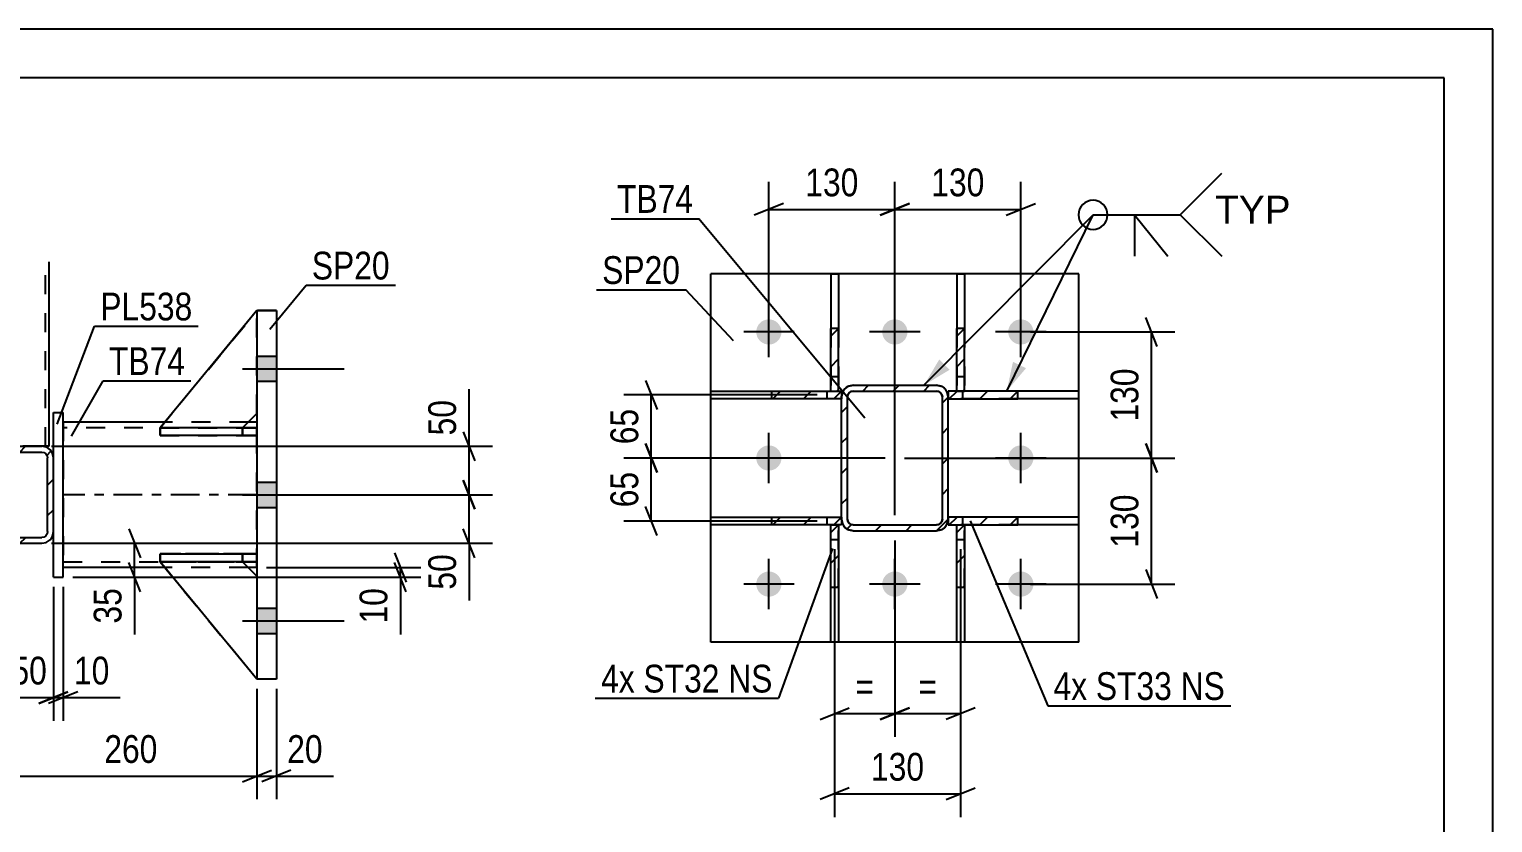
# Model space of a CAD drawing. Header units: millimetres. Extents: x 0 to 594, y 0 to 420.
# Drawn here: x 443 to 594, y 338.2 to 420 of the extents above; entities that cross this region are included whole.
import ezdxf

# ---------------------------------------------------------------- set-up
doc = ezdxf.new("R2010")
doc.units = ezdxf.units.MM
doc.linetypes.add('DXK_LINE_DOT2', pattern=[3.9198, 1.9599, -1.9599])
doc.linetypes.add('DXK_LINE_DOT3', pattern=[5.9187, 2.979, -0.9799, 0.9799, -0.9799])
doc.styles.add('Arial', font='ARIAL.TTF', dxfattribs={"height": 0.2})
doc.styles.add('Arial Narrow', font='ARIALN.TTF', dxfattribs={"height": 0.2})

# ---------------------------------------------------------------- blocks, each defined once
blk = doc.blocks.new('Unknown-570345895-1135 - 11720')
at = {"color": 5, "linetype": 'Continuous'}
for p, q in [((594, 420), (0, 420)), ((594, 0), (594, 420)), ((589, 415), (5, 415)), ((589, 5), (589, 415))]:
    blk.add_line(p, q, dxfattribs=at)
blk = doc.blocks.new('Part-570345895-3433 - 3407')
at = {"color": 2, "linetype": 'Continuous'}
for p, q in [((445.49, 380.5), (445.49, 380.5)), ((445.49, 380.5), (446.49, 380.5)), ((445.49, 375.8), (445.49, 380.5)), ((446.49, 380.5), (446.49, 380.5)), ((446.49, 363.5), (446.49, 380.5)), ((445.49, 363.5), (445.49, 368.2)), ((445.49, 363.5), (445.49, 363.5)), ((445.49, 363.5), (446.49, 363.5)), ((446.49, 363.5), (446.49, 363.5))]:
    blk.add_line(p, q, dxfattribs=at)
at = {"color": 7, "linetype": 'DXK_LINE_DOT2'}
for p, q in [((445.49, 380.5), (446.49, 380.5)), ((445.49, 368.2), (445.49, 375.8)), ((445.49, 363.5), (446.49, 363.5))]:
    blk.add_line(p, q, dxfattribs=at)
blk = doc.blocks.new('Bolt-570345895-3409 - 3407')
at = {"linetype": 'Continuous'}
for points in [[(468.49, 383.7), (468.49, 386.3), (466.49, 386.3), (466.49, 383.7)], [(468.49, 383.7), (468.49, 386.3), (466.49, 386.3), (466.49, 383.7)], [(468.49, 383.7), (468.49, 386.3), (466.49, 386.3), (466.49, 383.7)], [(468.49, 370.7), (468.49, 373.3), (466.49, 373.3), (466.49, 370.7)], [(468.49, 370.7), (468.49, 373.3), (466.49, 373.3), (466.49, 370.7)], [(468.49, 357.7), (468.49, 360.3), (466.49, 360.3), (466.49, 357.7)], [(468.49, 357.7), (468.49, 360.3), (466.49, 360.3), (466.49, 357.7)], [(468.49, 357.7), (468.49, 360.3), (466.49, 360.3), (466.49, 357.7)]]:
    blk.add_hatch(color=1, dxfattribs=at).paths.add_polyline_path(points)
at = {"color": 1, "linetype": 'Continuous'}
for p, q in [((466.49, 386.3), (468.49, 386.3)), ((466.49, 386.3), (468.49, 386.3)), ((466.49, 386.3), (468.49, 386.3)), ((464.99, 385), (475.49, 385)), ((464.99, 385), (475.49, 385)), ((464.99, 385), (475.49, 385)), ((466.49, 383.7), (468.49, 383.7)), ((466.49, 383.7), (468.49, 383.7)), ((466.49, 383.7), (468.49, 383.7)), ((466.49, 373.3), (468.49, 373.3)), ((466.49, 373.3), (468.49, 373.3)), ((464.99, 372), (475.49, 372)), ((464.99, 372), (475.49, 372)), ((466.49, 370.7), (468.49, 370.7)), ((466.49, 370.7), (468.49, 370.7)), ((466.49, 360.3), (468.49, 360.3)), ((466.49, 360.3), (468.49, 360.3)), ((466.49, 360.3), (468.49, 360.3)), ((464.99, 359), (475.49, 359)), ((464.99, 359), (475.49, 359)), ((464.99, 359), (475.49, 359)), ((466.49, 357.7), (468.49, 357.7)), ((466.49, 357.7), (468.49, 357.7)), ((466.49, 357.7), (468.49, 357.7))]:
    blk.add_line(p, q, dxfattribs=at)
blk = doc.blocks.new('Part-570345895-3455 - 3407')
at = {"color": 2, "linetype": 'Continuous'}
for p, q in [((466.49, 391), (468.49, 391)), ((466.49, 391), (466.49, 391)), ((466.49, 391), (466.49, 353)), ((468.49, 391), (468.49, 391)), ((468.49, 391), (468.49, 353)), ((468.49, 353), (466.49, 353))]:
    blk.add_line(p, q, dxfattribs=at)
at = {"color": 7, "linetype": 'DXK_LINE_DOT2'}
for p, q in [((468.49, 391), (466.49, 391)), ((466.49, 391), (466.49, 391)), ((468.49, 391), (468.49, 391)), ((468.49, 353), (466.49, 353))]:
    blk.add_line(p, q, dxfattribs=at)
blk = doc.blocks.new('Part-570345895-3461 - 3407')
at = {"color": 7, "linetype": 'DXK_LINE_DOT2'}
for p, q in [((456.49, 378.1), (456.49, 378.9)), ((456.49, 378.9), (464.99, 378.9)), ((466.49, 378.9), (456.49, 378.9)), ((464.99, 378.1), (456.49, 378.1)), ((456.49, 378.1), (466.49, 378.1)), ((464.99, 378.1), (464.99, 378.9)), ((464.99, 378.9), (466.49, 378.9)), ((466.49, 378.1), (464.99, 378.1)), ((466.49, 378.1), (466.49, 378.9)), ((466.49, 378.1), (466.49, 378.1))]:
    blk.add_line(p, q, dxfattribs=at)
blk = doc.blocks.new('Part-570345895-3462 - 3407')
at = {"color": 7, "linetype": 'DXK_LINE_DOT2'}
for p, q in [((456.49, 365.1), (456.49, 365.9)), ((456.49, 365.9), (464.99, 365.9)), ((466.49, 365.9), (456.49, 365.9)), ((464.99, 365.1), (464.99, 365.9)), ((464.99, 365.9), (466.49, 365.9)), ((466.49, 365.1), (466.49, 365.9)), ((464.99, 365.1), (456.49, 365.1)), ((456.49, 365.1), (466.49, 365.1)), ((466.49, 365.1), (464.99, 365.1)), ((466.49, 365.1), (466.49, 365.1))]:
    blk.add_line(p, q, dxfattribs=at)
blk = doc.blocks.new('Part-570345895-3463 - 3407')
at = {"color": 2, "linetype": 'Continuous'}
for p, q in [((456.49, 378.9), (456.49, 378.9)), ((456.49, 378.9), (456.49, 378.1)), ((466.49, 378.1), (456.49, 378.1)), ((466.49, 378.9), (457.31, 378.9)), ((466.49, 378.9), (466.49, 378.9)), ((466.49, 378.9), (466.49, 378.1)), ((466.49, 378.1), (466.49, 378.1))]:
    blk.add_line(p, q, dxfattribs=at)
at = {"color": 7, "linetype": 'DXK_LINE_DOT2'}
for p, q in [((457.31, 378.9), (456.49, 378.9)), ((464.99, 378.9), (456.49, 378.9)), ((456.49, 378.1), (464.99, 378.1)), ((466.49, 378.9), (464.99, 378.9)), ((464.99, 378.9), (464.99, 378.1)), ((464.99, 378.1), (466.49, 378.1)), ((466.49, 378.9), (466.49, 378.1))]:
    blk.add_line(p, q, dxfattribs=at)
blk = doc.blocks.new('Part-570345895-3464 - 3407')
at = {"color": 2, "linetype": 'Continuous'}
for p, q in [((456.49, 365.9), (466.49, 365.9)), ((456.49, 365.9), (456.49, 365.1)), ((466.49, 365.9), (466.49, 365.9)), ((466.49, 365.9), (466.49, 365.1)), ((466.49, 365.1), (456.49, 365.1)), ((466.49, 365.1), (466.49, 365.1))]:
    blk.add_line(p, q, dxfattribs=at)
at = {"color": 7, "linetype": 'DXK_LINE_DOT2'}
for p, q in [((464.99, 365.9), (456.49, 365.9)), ((466.49, 365.9), (464.99, 365.9)), ((464.99, 365.9), (464.99, 365.1)), ((466.49, 365.9), (466.49, 365.1)), ((456.49, 365.1), (464.99, 365.1)), ((464.99, 365.1), (466.49, 365.1))]:
    blk.add_line(p, q, dxfattribs=at)
blk = doc.blocks.new('Part-570345895-3465 - 3407')
at = {"color": 7, "linetype": 'DXK_LINE_DOT2'}
for p, q in [((466.49, 391), (456.49, 378.89)), ((466.49, 391), (456.49, 378.89)), ((466.49, 380.39), (466.49, 391)), ((464.99, 378.89), (466.49, 380.39)), ((464.99, 378.89), (466.49, 380.39)), ((456.49, 378.89), (464.99, 378.89)), ((456.49, 378.89), (456.49, 378.89)), ((464.99, 378.89), (456.49, 378.89)), ((464.99, 378.89), (464.99, 378.89))]:
    blk.add_line(p, q, dxfattribs=at)
blk = doc.blocks.new('Part-570345895-3466 - 3407')
at = {"color": 2, "linetype": 'Continuous'}
for p, q in [((466.49, 391), (456.49, 378.89)), ((465, 378.9), (466.49, 380.39)), ((457.31, 378.89), (456.49, 378.89)), ((456.49, 378.89), (456.49, 378.89))]:
    blk.add_line(p, q, dxfattribs=at)
at = {"color": 7, "linetype": 'DXK_LINE_DOT2'}
for p, q in [((456.49, 378.89), (466.49, 391)), ((466.49, 380.39), (466.49, 391)), ((464.99, 378.89), (466.49, 380.39)), ((464.99, 378.89), (456.49, 378.89)), ((464.99, 378.89), (457.31, 378.89)), ((464.99, 378.89), (465, 378.9)), ((464.99, 378.89), (464.99, 378.89))]:
    blk.add_line(p, q, dxfattribs=at)
blk = doc.blocks.new('Part-570345895-3467 - 3407')
at = {"color": 7, "linetype": 'DXK_LINE_DOT2'}
for p, q in [((456.49, 365.09), (464.99, 365.09)), ((466.49, 353), (456.49, 365.09)), ((456.49, 365.09), (456.49, 365.09)), ((464.99, 365.09), (456.49, 365.09)), ((456.49, 365.09), (466.49, 353)), ((464.99, 365.09), (466.49, 363.59)), ((464.99, 365.09), (464.99, 365.09)), ((466.49, 363.59), (464.99, 365.09)), ((466.49, 363.59), (466.49, 353))]:
    blk.add_line(p, q, dxfattribs=at)
blk = doc.blocks.new('Part-570345895-3468 - 3407')
at = {"color": 2, "linetype": 'Continuous'}
for p, q in [((456.49, 365.09), (456.49, 365.09)), ((464.99, 365.09), (456.49, 365.09)), ((466.49, 353), (456.49, 365.09)), ((464.99, 365.09), (464.99, 365.09)), ((466.49, 363.59), (464.99, 365.09))]:
    blk.add_line(p, q, dxfattribs=at)
at = {"color": 7, "linetype": 'DXK_LINE_DOT2'}
for p, q in [((456.49, 365.09), (464.99, 365.09)), ((466.49, 353), (456.49, 365.09)), ((464.99, 365.09), (466.49, 363.59)), ((466.49, 363.59), (466.49, 353))]:
    blk.add_line(p, q, dxfattribs=at)
blk = doc.blocks.new('Part-570345895-3481 - 3407')
at = {"color": 2, "linetype": 'Continuous'}
for p, q in [((456.99, 379.5), (446.49, 379.5)), ((466.49, 379.5), (465.6, 379.5)), ((456.97, 364.5), (446.49, 364.5)), ((466.49, 364.5), (465.58, 364.5))]:
    blk.add_line(p, q, dxfattribs=at)
at = {"color": 7, "linetype": 'DXK_LINE_DOT2'}
for p, q in [((446.49, 379.5), (446.49, 364.5)), ((465.6, 379.5), (456.99, 379.5)), ((466.49, 364.5), (466.49, 379.5)), ((466.49, 378.9), (446.49, 378.9)), ((446.49, 365.1), (466.49, 365.1)), ((465.58, 364.5), (456.97, 364.5))]:
    blk.add_line(p, q, dxfattribs=at)
at = {"color": 7, "linetype": 'DXK_LINE_DOT3'}
blk.add_line((466.49, 372), (446.49, 372), dxfattribs=at)
blk = doc.blocks.new('Part-570345895-3499 - 3407')
at = {"linetype": 'Continuous'}
h = blk.add_hatch(dxfattribs=at)
h.set_pattern_fill('', scale=0.7, style=0, pattern_type=0)
h.set_pattern_definition([(45, (436.227, 376.9065), (-1.57154, 1.57154), [])])
h.paths.add_polyline_path([(436.69, 377), (436.23, 376.91), (435.84, 376.65), (435.58, 376.26), (435.49, 375.8), (435.49, 368.2), (435.58, 367.74), (435.84, 367.35), (436.23, 367.09), (436.69, 367), (444.29, 367), (444.75, 367.09), (445.13, 367.35), (445.39, 367.74), (445.49, 368.2), (445.49, 375.8), (445.39, 376.26), (445.13, 376.65), (444.75, 376.91), (444.29, 377)])
h.paths.add_polyline_path([(444.29, 376.4), (444.52, 376.35), (444.71, 376.22), (444.84, 376.03), (444.89, 375.8), (444.89, 368.2), (444.84, 367.97), (444.71, 367.77), (444.52, 367.64), (444.29, 367.6), (436.69, 367.6), (436.46, 367.64), (436.26, 367.77), (436.13, 367.97), (436.09, 368.2), (436.09, 375.8), (436.13, 376.03), (436.26, 376.22), (436.46, 376.35), (436.69, 376.4)])
blk.add_hatch(color=246, dxfattribs=at).paths.add_polyline_path([(440.49, 371.9, -1), (440.49, 372.1, -1)])
at = {"color": 2, "linetype": 'Continuous'}
for p, q in [((435.58, 376.26), (435.49, 375.8)), ((436.09, 375.8), (436.13, 376.03)), ((436.13, 376.03), (436.26, 376.22)), ((436.69, 377), (436.23, 376.91)), ((436.26, 376.22), (436.46, 376.35)), ((436.46, 376.35), (436.69, 376.4)), ((436.69, 377), (436.69, 377)), ((436.69, 377), (444.29, 377)), ((436.69, 376.4), (436.69, 376.4)), ((436.69, 376.4), (444.29, 376.4)), ((444.29, 377), (444.29, 377)), ((444.75, 376.91), (444.29, 377)), ((444.29, 376.4), (444.29, 376.4)), ((444.29, 376.4), (444.52, 376.35)), ((444.52, 376.35), (444.71, 376.22)), ((444.71, 376.22), (444.84, 376.03)), ((444.84, 376.03), (444.89, 375.8)), ((445.49, 375.8), (445.39, 376.26)), ((435.49, 375.8), (435.49, 375.8)), ((435.49, 368.2), (435.49, 375.8)), ((436.09, 375.8), (436.09, 375.8)), ((436.09, 368.2), (436.09, 375.8)), ((444.89, 375.8), (444.89, 375.8)), ((444.89, 368.2), (444.89, 375.8)), ((445.49, 375.8), (445.49, 375.8)), ((445.49, 368.2), (445.49, 375.8)), ((435.49, 368.2), (435.49, 368.2)), ((435.49, 368.2), (435.58, 367.74)), ((436.09, 368.2), (436.09, 368.2)), ((436.13, 367.97), (436.09, 368.2)), ((436.26, 367.77), (436.13, 367.97)), ((436.23, 367.09), (436.69, 367)), ((436.46, 367.64), (436.26, 367.77)), ((436.69, 367.6), (436.46, 367.64)), ((436.69, 367.6), (436.69, 367.6)), ((436.69, 367.6), (444.29, 367.6)), ((436.69, 367), (436.69, 367)), ((436.69, 367), (444.29, 367)), ((444.52, 367.64), (444.29, 367.6)), ((444.29, 367.6), (444.29, 367.6)), ((444.29, 367), (444.75, 367.09)), ((444.29, 367), (444.29, 367)), ((444.71, 367.77), (444.52, 367.64)), ((444.84, 367.97), (444.71, 367.77)), ((444.89, 368.2), (444.84, 367.97)), ((444.89, 368.2), (444.89, 368.2)), ((445.39, 367.74), (445.49, 368.2)), ((445.49, 368.2), (445.49, 368.2))]:
    blk.add_line(p, q, dxfattribs=at)
at = {"color": 7, "linetype": 'DXK_LINE_DOT3'}
blk.add_line((440.49, 372), (440.49, 372), dxfattribs=at)
at = {"color": 246, "linetype": 'DXK_LINE_DOT2'}
blk.add_line((440.49, 372), (440.49, 372), dxfattribs=at)
at = {"color": 246, "linetype": 'Continuous'}
blk.add_circle((440.49, 372), 0.1, dxfattribs=at)
at = {"color": 2, "linetype": 'Continuous'}
for centre, start, end in [((436.69, 375.8), 112.5, 157.5), ((444.29, 375.8), 22.5, 67.5), ((436.69, 368.2), 202.5, 247.5), ((444.29, 368.2), 292.5, 337.5)]:
    blk.add_arc(centre, 1.2, start, end, dxfattribs=at)
blk = doc.blocks.new('Part-570345895-3500 - 3407')
at = {"color": 2, "linetype": 'Continuous'}
for p, q in [((435.91, 377), (435.91, 396.01)), ((445.06, 377), (445.06, 396.01)), ((435.91, 377), (436.69, 377)), ((445.06, 377), (444.29, 377))]:
    blk.add_line(p, q, dxfattribs=at)
at = {"color": 7, "linetype": 'DXK_LINE_DOT2'}
for p, q in [((436.31, 377), (436.31, 396.01)), ((444.66, 377), (444.66, 396.01)), ((436.31, 377), (436.34, 377)), ((436.34, 377), (436.43, 377)), ((436.43, 377), (436.56, 377)), ((444.29, 377), (436.69, 377))]:
    blk.add_line(p, q, dxfattribs=at)
blk = doc.blocks.new('Part-570345895-3160 - 3104')
at = {"linetype": 'Continuous'}
h = blk.add_hatch(dxfattribs=at)
h.set_pattern_fill('', scale=0.7, style=0, pattern_type=0)
h.set_pattern_definition([(45, (545.0138, 382.69), (-1.57154, 1.57154), [])])
h.paths.add_polyline_path([(545.01, 381.89), (545.01, 382.69), (537.81, 382.69), (537.81, 381.89)])
at = {"color": 7, "linetype": 'DXK_LINE_DOT2'}
for p, q in [((545.01, 382.69), (537.81, 382.69)), ((537.81, 382.69), (537.81, 381.89)), ((539.31, 381.89), (539.31, 382.69)), ((545.01, 381.89), (537.81, 381.89))]:
    blk.add_line(p, q, dxfattribs=at)
at = {"color": 2, "linetype": 'Continuous'}
for p, q in [((545.01, 382.69), (537.81, 382.69)), ((537.81, 382.69), (537.81, 381.89)), ((551.31, 382.69), (545.01, 382.69)), ((545.01, 381.89), (545.01, 382.69)), ((551.31, 381.89), (551.31, 382.69)), ((537.81, 381.89), (545.01, 381.89)), ((551.31, 381.89), (545.01, 381.89))]:
    blk.add_line(p, q, dxfattribs=at)
blk = doc.blocks.new('Part-570345895-3165 - 3104')
at = {"linetype": 'Continuous'}
h = blk.add_hatch(dxfattribs=at)
h.set_pattern_fill('', scale=0.7, style=0, pattern_type=0)
h.set_pattern_definition([(45, (526.809, 369.6898), (-1.57154, 1.57154), [])])
h.paths.add_polyline_path([(526.81, 368.89), (526.81, 369.69), (519.6, 369.69), (519.6, 368.89)])
at = {"color": 2, "linetype": 'Continuous'}
for p, q in [((513.31, 368.89), (513.31, 369.69)), ((513.31, 369.69), (519.6, 369.69)), ((519.6, 368.89), (513.31, 368.89)), ((519.6, 369.69), (526.81, 369.69)), ((519.6, 368.89), (519.6, 369.69)), ((526.81, 368.89), (519.6, 368.89)), ((526.81, 369.69), (526.81, 368.89))]:
    blk.add_line(p, q, dxfattribs=at)
at = {"color": 7, "linetype": 'DXK_LINE_DOT2'}
for p, q in [((519.6, 369.69), (526.81, 369.69)), ((526.81, 368.89), (519.6, 368.89)), ((525.31, 368.89), (525.31, 369.69)), ((526.81, 369.69), (526.81, 368.89))]:
    blk.add_line(p, q, dxfattribs=at)
blk = doc.blocks.new('Part-570345895-3149 - 3104')
at = {"color": 2, "linetype": 'Continuous'}
for p, q in [((513.31, 356.79), (513.31, 394.79)), ((551.31, 394.79), (513.31, 394.79)), ((551.31, 356.79), (551.31, 394.79)), ((551.31, 356.79), (513.31, 356.79))]:
    blk.add_line(p, q, dxfattribs=at)
blk = doc.blocks.new('Bolt-570345895-3125 - 3104')
at = {"linetype": 'Continuous'}
for points in [[(518.01, 388.79, -1), (520.61, 388.79, -1)], [(531.01, 388.79, -1), (533.61, 388.79, -1)], [(544.01, 388.79, -1), (546.61, 388.79, -1)], [(518.01, 375.79, -1), (520.61, 375.79, -1)], [(544.01, 375.79, -1), (546.61, 375.79, -1)], [(518.01, 362.79, -1), (520.61, 362.79, -1)], [(531.01, 362.79, -1), (533.61, 362.79, -1)], [(544.01, 362.79, -1), (546.61, 362.79, -1)]]:
    blk.add_hatch(color=1, dxfattribs=at).paths.add_polyline_path(points)
at = {"color": 1, "linetype": 'Continuous'}
for p, q in [((519.31, 386.19), (519.31, 391.39)), ((532.31, 386.19), (532.31, 391.39)), ((545.31, 386.19), (545.31, 391.39)), ((521.91, 388.79), (516.71, 388.79)), ((534.91, 388.79), (529.71, 388.79)), ((547.91, 388.79), (542.71, 388.79)), ((519.31, 373.19), (519.31, 378.39)), ((545.31, 373.19), (545.31, 378.39)), ((521.91, 375.79), (516.71, 375.79)), ((547.91, 375.79), (542.71, 375.79)), ((519.31, 360.19), (519.31, 365.39)), ((532.31, 360.19), (532.31, 365.39)), ((545.31, 360.19), (545.31, 365.39)), ((521.91, 362.79), (516.71, 362.79)), ((534.91, 362.79), (529.71, 362.79)), ((547.91, 362.79), (542.71, 362.79))]:
    blk.add_line(p, q, dxfattribs=at)
blk = doc.blocks.new('Part-570345895-3155 - 3104')
at = {"linetype": 'Continuous'}
h = blk.add_hatch(dxfattribs=at)
h.set_pattern_fill('', scale=0.7, style=0, pattern_type=0)
h.set_pattern_definition([(45, (545.0138, 369.69), (-1.57154, 1.57154), [])])
h.paths.add_polyline_path([(545.01, 368.89), (545.01, 369.69), (537.81, 369.69), (537.81, 368.89)])
at = {"color": 7, "linetype": 'DXK_LINE_DOT2'}
for p, q in [((545.01, 369.69), (537.81, 369.69)), ((537.81, 369.69), (537.81, 368.89)), ((545.01, 368.89), (537.81, 368.89)), ((539.31, 368.89), (539.31, 369.69))]:
    blk.add_line(p, q, dxfattribs=at)
at = {"color": 2, "linetype": 'Continuous'}
for p, q in [((545.01, 369.69), (537.81, 369.69)), ((537.81, 369.69), (537.81, 368.89)), ((537.81, 368.89), (545.01, 368.89)), ((551.31, 369.69), (545.01, 369.69)), ((545.01, 368.89), (545.01, 369.69)), ((551.31, 368.89), (545.01, 368.89)), ((551.31, 368.89), (551.31, 369.69))]:
    blk.add_line(p, q, dxfattribs=at)
blk = doc.blocks.new('Part-570345895-3170 - 3104')
at = {"linetype": 'Continuous'}
h = blk.add_hatch(dxfattribs=at)
h.set_pattern_fill('', scale=0.7, style=0, pattern_type=0)
h.set_pattern_definition([(45, (526.809, 382.6898), (-1.57154, 1.57154), [])])
h.paths.add_polyline_path([(526.81, 381.89), (526.81, 382.69), (519.6, 382.69), (519.6, 381.89)])
at = {"color": 2, "linetype": 'Continuous'}
for p, q in [((513.31, 381.89), (513.31, 382.69)), ((513.31, 382.69), (519.6, 382.69)), ((519.6, 382.69), (526.81, 382.69)), ((519.6, 381.89), (519.6, 382.69)), ((526.81, 382.69), (526.81, 381.89)), ((519.6, 381.89), (513.31, 381.89)), ((526.81, 381.89), (519.6, 381.89))]:
    blk.add_line(p, q, dxfattribs=at)
at = {"color": 7, "linetype": 'DXK_LINE_DOT2'}
for p, q in [((519.6, 382.69), (526.81, 382.69)), ((525.31, 381.89), (525.31, 382.69)), ((526.81, 382.69), (526.81, 381.89)), ((526.81, 381.89), (519.6, 381.89))]:
    blk.add_line(p, q, dxfattribs=at)
blk = doc.blocks.new('Part-570345895-3175 - 3104')
at = {"linetype": 'Continuous'}
h = blk.add_hatch(dxfattribs=at)
h.set_pattern_fill('', scale=0.7, style=0, pattern_type=0)
h.set_pattern_definition([(45, (539.4935, 368.9), (-1.57154, 1.57154), [])])
h.paths.add_polyline_path([(539.49, 362.44), (539.49, 368.9), (538.69, 368.9), (538.69, 362.44)])
at = {"color": 7, "linetype": 'DXK_LINE_DOT2'}
for p, q in [((538.69, 362.44), (538.69, 368.9)), ((538.69, 368.9), (539.49, 368.9)), ((539.49, 362.44), (539.49, 368.9)), ((538.69, 367.4), (539.49, 367.4))]:
    blk.add_line(p, q, dxfattribs=at)
at = {"color": 2, "linetype": 'Continuous'}
for p, q in [((538.69, 362.44), (538.69, 368.9)), ((538.69, 368.9), (539.49, 368.9)), ((539.49, 368.9), (539.49, 362.44)), ((538.69, 356.79), (538.69, 362.44)), ((539.49, 362.44), (538.69, 362.44)), ((539.49, 362.44), (539.49, 356.79)), ((539.49, 356.79), (538.69, 356.79))]:
    blk.add_line(p, q, dxfattribs=at)
blk = doc.blocks.new('Part-570345895-3180 - 3104')
at = {"linetype": 'Continuous'}
h = blk.add_hatch(dxfattribs=at)
h.set_pattern_fill('', scale=0.7, style=0, pattern_type=0)
h.set_pattern_definition([(45, (526.494, 368.9), (-1.57154, 1.57154), [])])
h.paths.add_polyline_path([(526.49, 362.44), (526.49, 368.9), (525.69, 368.9), (525.69, 362.44)])
at = {"color": 7, "linetype": 'DXK_LINE_DOT2'}
for p, q in [((525.69, 362.44), (525.69, 368.9)), ((525.69, 368.9), (526.49, 368.9)), ((526.49, 362.44), (526.49, 368.9)), ((525.69, 367.4), (526.49, 367.4))]:
    blk.add_line(p, q, dxfattribs=at)
at = {"color": 2, "linetype": 'Continuous'}
for p, q in [((525.69, 362.44), (525.69, 368.9)), ((525.69, 368.9), (526.49, 368.9)), ((526.49, 368.9), (526.49, 362.44)), ((525.69, 356.79), (525.69, 362.44)), ((526.49, 362.44), (525.69, 362.44)), ((526.49, 362.44), (526.49, 356.79)), ((526.49, 356.79), (525.69, 356.79))]:
    blk.add_line(p, q, dxfattribs=at)
blk = doc.blocks.new('Part-570345895-3185 - 3104')
at = {"linetype": 'Continuous'}
h = blk.add_hatch(dxfattribs=at)
h.set_pattern_fill('', scale=0.7, style=0, pattern_type=0)
h.set_pattern_definition([(45, (539.493, 389.1526), (-1.57154, 1.57154), [])])
h.paths.add_polyline_path([(539.49, 382.7), (539.49, 389.15), (538.69, 389.15), (538.69, 382.7)])
at = {"color": 2, "linetype": 'Continuous'}
for p, q in [((538.69, 394.79), (538.69, 389.15)), ((538.69, 394.79), (539.49, 394.79)), ((539.49, 394.79), (539.49, 389.15)), ((538.69, 382.7), (538.69, 389.15)), ((539.49, 389.15), (538.69, 389.15)), ((539.49, 382.7), (539.49, 389.15)), ((538.69, 382.7), (539.49, 382.7))]:
    blk.add_line(p, q, dxfattribs=at)
at = {"color": 7, "linetype": 'DXK_LINE_DOT2'}
for p, q in [((538.69, 389.15), (538.69, 382.7)), ((539.49, 389.15), (539.49, 382.7)), ((538.69, 384.2), (539.49, 384.2)), ((538.69, 382.7), (539.49, 382.7))]:
    blk.add_line(p, q, dxfattribs=at)
blk = doc.blocks.new('Part-570345895-3190 - 3104')
at = {"linetype": 'Continuous'}
h = blk.add_hatch(dxfattribs=at)
h.set_pattern_fill('', scale=0.7, style=0, pattern_type=0)
h.set_pattern_definition([(45, (526.4935, 389.1526), (-1.57154, 1.57154), [])])
h.paths.add_polyline_path([(526.49, 382.7), (526.49, 389.15), (525.69, 389.15), (525.69, 382.7)])
at = {"color": 2, "linetype": 'Continuous'}
for p, q in [((525.69, 394.79), (525.69, 389.15)), ((525.69, 394.79), (526.49, 394.79)), ((526.49, 394.79), (526.49, 389.15)), ((525.69, 382.7), (525.69, 389.15)), ((526.49, 389.15), (525.69, 389.15)), ((526.49, 382.7), (526.49, 389.15)), ((525.69, 382.7), (526.49, 382.7))]:
    blk.add_line(p, q, dxfattribs=at)
at = {"color": 7, "linetype": 'DXK_LINE_DOT2'}
for p, q in [((525.69, 389.15), (525.69, 382.7)), ((526.49, 389.15), (526.49, 382.7)), ((525.69, 384.2), (526.49, 384.2)), ((525.69, 382.7), (526.49, 382.7))]:
    blk.add_line(p, q, dxfattribs=at)
blk = doc.blocks.new('Part-570345895-3203 - 3104')
at = {"linetype": 'Continuous'}
h = blk.add_hatch(dxfattribs=at)
h.set_pattern_fill('', scale=0.7, style=0, pattern_type=0)
h.set_pattern_definition([(45, (537.809, 369.491), (-1.57154, 1.57154), [])])
h.paths.add_polyline_path([(537.72, 369.03), (537.81, 369.49), (537.81, 382.09), (537.72, 382.55), (537.46, 382.94), (537.07, 383.2), (536.61, 383.29), (528.01, 383.29), (527.55, 383.2), (527.16, 382.94), (526.9, 382.55), (526.81, 382.09), (526.81, 369.49), (526.9, 369.03), (527.16, 368.64), (527.55, 368.38), (528.01, 368.29), (536.61, 368.29), (537.07, 368.38), (537.46, 368.64)])
h.paths.add_polyline_path([(536.84, 368.94), (536.61, 368.89), (528.01, 368.89), (527.78, 368.94), (527.58, 369.07), (527.45, 369.26), (527.41, 369.49), (527.41, 382.09), (527.45, 382.32), (527.58, 382.52), (527.78, 382.65), (528.01, 382.69), (536.61, 382.69), (536.84, 382.65), (537.03, 382.52), (537.16, 382.32), (537.21, 382.09), (537.21, 369.49), (537.16, 369.26), (537.03, 369.07)])
at = {"color": 7, "linetype": 'DXK_LINE_DOT2'}
for p, q in [((526.81, 382.09), (526.9, 382.55)), ((526.81, 369.49), (526.81, 382.09)), ((527.45, 382.32), (527.41, 382.09)), ((527.41, 369.49), (527.41, 382.09)), ((527.58, 382.52), (527.45, 382.32)), ((527.55, 383.2), (528.01, 383.29)), ((527.78, 382.65), (527.58, 382.52)), ((528.01, 382.69), (527.78, 382.65)), ((528.01, 383.29), (536.61, 383.29)), ((528.01, 382.69), (536.61, 382.69)), ((536.61, 383.29), (537.07, 383.2)), ((536.84, 382.65), (536.61, 382.69)), ((537.03, 382.52), (536.84, 382.65)), ((537.16, 382.32), (537.03, 382.52)), ((537.21, 382.09), (537.16, 382.32)), ((537.21, 369.49), (537.21, 382.09)), ((537.72, 382.55), (537.81, 382.09)), ((537.81, 369.49), (537.81, 382.09)), ((526.9, 369.03), (526.81, 369.49)), ((527.41, 369.49), (527.45, 369.26)), ((527.45, 369.26), (527.58, 369.07)), ((527.58, 369.07), (527.78, 368.94)), ((527.78, 368.94), (528.01, 368.89)), ((528.01, 368.89), (536.61, 368.89)), ((536.61, 368.89), (536.84, 368.94)), ((536.84, 368.94), (537.03, 369.07)), ((537.03, 369.07), (537.16, 369.26)), ((537.16, 369.26), (537.21, 369.49)), ((537.81, 369.49), (537.72, 369.03)), ((528.01, 368.29), (527.55, 368.38)), ((528.01, 368.29), (536.61, 368.29)), ((537.07, 368.38), (536.61, 368.29))]:
    blk.add_line(p, q, dxfattribs=at)
at = {"color": 2, "linetype": 'Continuous'}
for p, q in [((526.9, 382.55), (526.81, 382.09)), ((526.81, 369.49), (526.81, 382.09)), ((527.41, 382.09), (527.45, 382.32)), ((527.41, 369.49), (527.41, 382.09)), ((527.45, 382.32), (527.58, 382.52)), ((528.01, 383.29), (527.55, 383.2)), ((527.58, 382.52), (527.78, 382.65)), ((527.78, 382.65), (528.01, 382.69)), ((528.01, 383.29), (536.61, 383.29)), ((528.01, 382.69), (536.61, 382.69)), ((537.07, 383.2), (536.61, 383.29)), ((536.61, 382.69), (536.84, 382.65)), ((536.84, 382.65), (537.03, 382.52)), ((537.03, 382.52), (537.16, 382.32)), ((537.16, 382.32), (537.21, 382.09)), ((537.21, 369.49), (537.21, 382.09)), ((537.81, 382.09), (537.72, 382.55)), ((537.81, 369.49), (537.81, 382.09)), ((526.81, 369.49), (526.9, 369.03)), ((527.45, 369.26), (527.41, 369.49)), ((527.58, 369.07), (527.45, 369.26)), ((527.78, 368.94), (527.58, 369.07)), ((528.01, 368.89), (527.78, 368.94)), ((528.01, 368.89), (536.61, 368.89)), ((536.84, 368.94), (536.61, 368.89)), ((537.03, 369.07), (536.84, 368.94)), ((537.16, 369.26), (537.03, 369.07)), ((537.21, 369.49), (537.16, 369.26)), ((537.72, 369.03), (537.81, 369.49)), ((527.55, 368.38), (528.01, 368.29)), ((528.01, 368.29), (536.61, 368.29)), ((536.61, 368.29), (537.07, 368.38))]:
    blk.add_line(p, q, dxfattribs=at)
at = {"color": 7, "linetype": 'DXK_LINE_DOT3'}
blk.add_line((532.31, 375.79), (532.31, 375.79), dxfattribs=at)
at = {"color": 7, "linetype": 'DXK_LINE_DOT2'}
for centre, start, end in [((528.01, 382.09), 112.5, 157.5), ((536.61, 382.09), 22.5, 67.5), ((528.01, 369.49), 202.5, 247.5), ((536.61, 369.49), 292.5, 337.5)]:
    blk.add_arc(centre, 1.2, start, end, dxfattribs=at)
at = {"color": 2, "linetype": 'Continuous'}
for centre, start, end in [((528.01, 382.09), 112.5, 157.5), ((536.61, 382.09), 22.5, 67.5), ((528.01, 369.49), 202.5, 247.5), ((536.61, 369.49), 292.5, 337.5)]:
    blk.add_arc(centre, 1.2, start, end, dxfattribs=at)
blk = doc.blocks.new('StraightDimension-570345895-3605 - 3407')
at = {"color": 7, "linetype": 'Continuous'}
for p, q in [((480.69, 366), (481.89, 363)), ((467.49, 364.5), (483.69, 364.5)), ((481.89, 362), (480.69, 365)), ((481.29, 363.5), (481.29, 364.5)), ((447.49, 363.5), (483.69, 363.5))]:
    blk.add_line(p, q, dxfattribs=at)
at = {"color": 0}
blk.add_wipeout([(480.54, 362.97), (476.34, 362.97), (476.34, 358.12), (480.54, 358.12)], dxfattribs=at)
at = {"color": 7, "linetype": 'Continuous'}
blk.add_line((481.29, 363.5), (481.29, 357.59), dxfattribs=at)
blk.add_line((481.29, 363.5), (481.29, 357.59), dxfattribs=at)
at = {"color": 3, "style": 'Arial Narrow'}
blk.add_text('10', height=2.863, rotation=90.0002, dxfattribs=at).set_placement((479.94, 358.72))
blk = doc.blocks.new('StraightDimension-570345895-3587 - 3407')
at = {"color": 7, "linetype": 'Continuous'}
for p, q in [((453.26, 368.5), (454.46, 365.5)), ((445.29, 367), (456.26, 367)), ((453.86, 363.5), (453.86, 367)), ((454.46, 362), (453.26, 365)), ((447.49, 363.5), (456.26, 363.5))]:
    blk.add_line(p, q, dxfattribs=at)
at = {"color": 0}
blk.add_wipeout([(453.11, 362.97), (448.91, 362.97), (448.91, 358.12), (453.11, 358.12)], dxfattribs=at)
at = {"color": 7, "linetype": 'Continuous'}
blk.add_line((453.86, 363.5), (453.86, 357.59), dxfattribs=at)
blk.add_line((453.86, 363.5), (453.86, 357.59), dxfattribs=at)
at = {"color": 3, "style": 'Arial Narrow'}
blk.add_text('35', height=2.863, rotation=90.0002, dxfattribs=at).set_placement((452.51, 358.72))
blk = doc.blocks.new('StraightDimension-570345895-3522 - 3407')
at = {"color": 7, "linetype": 'Continuous'}
for p, q in [((487.78, 373.5), (488.98, 370.5)), ((473.99, 372), (490.78, 372)), ((488.38, 367), (488.38, 372)), ((488.98, 365.5), (487.78, 368.5)), ((445.29, 367), (490.78, 367))]:
    blk.add_line(p, q, dxfattribs=at)
at = {"color": 0}
blk.add_wipeout([(487.63, 366.47), (483.43, 366.47), (483.43, 361.62), (487.63, 361.62)], dxfattribs=at)
at = {"color": 7, "linetype": 'Continuous'}
blk.add_line((488.38, 367), (488.38, 361.09), dxfattribs=at)
blk.add_line((488.38, 367), (488.38, 361.09), dxfattribs=at)
at = {"color": 3, "style": 'Arial Narrow'}
blk.add_text('50', height=2.863, rotation=90.0002, dxfattribs=at).set_placement((487.03, 362.22))
blk = doc.blocks.new('StraightDimension-570345895-3504 - 3407')
at = {"color": 7, "linetype": 'Continuous'}
for p, q in [((487.78, 378.5), (488.98, 375.5)), ((445.29, 377), (490.78, 377)), ((488.38, 372), (488.38, 377)), ((488.98, 370.5), (487.78, 373.5)), ((473.99, 372), (490.78, 372))]:
    blk.add_line(p, q, dxfattribs=at)
at = {"color": 0}
blk.add_wipeout([(487.63, 382.38), (483.43, 382.38), (483.43, 377.52), (487.63, 377.52)], dxfattribs=at)
at = {"color": 7, "linetype": 'Continuous'}
blk.add_line((488.38, 377), (488.38, 382.9), dxfattribs=at)
blk.add_line((488.38, 377), (488.38, 382.9), dxfattribs=at)
at = {"color": 3, "style": 'Arial Narrow'}
blk.add_text('50', height=2.863, rotation=90.0002, dxfattribs=at).set_placement((487.03, 378.12))
blk = doc.blocks.new('StraightDimension-570345895-3612 - 3407')
at = {"color": 7, "linetype": 'Continuous'}
for p, q in [((466.49, 352), (466.49, 340.6)), ((468.49, 352), (468.49, 340.6)), ((464.99, 342.4), (467.99, 343.6)), ((466.49, 343), (468.49, 343)), ((469.99, 343.6), (466.99, 342.4))]:
    blk.add_line(p, q, dxfattribs=at)
at = {"color": 0}
blk.add_wipeout([(473.87, 343.75), (473.87, 347.95), (469.01, 347.95), (469.01, 343.75)], dxfattribs=at)
at = {"color": 7, "linetype": 'Continuous'}
blk.add_line((468.49, 343), (474.39, 343), dxfattribs=at)
blk.add_line((468.49, 343), (474.39, 343), dxfattribs=at)
at = {"color": 3, "style": 'Arial Narrow'}
blk.add_text('20', height=2.863, dxfattribs=at).set_placement((469.61, 344.35))
blk = doc.blocks.new('StraightDimension-570345895-3628 - 3407')
at = {"color": 7, "linetype": 'Continuous'}
for p, q in [((440.49, 371), (440.49, 340.6)), ((466.49, 352), (466.49, 340.6)), ((441.99, 343.6), (438.99, 342.4)), ((440.49, 343), (466.49, 343)), ((464.99, 342.4), (467.99, 343.6))]:
    blk.add_line(p, q, dxfattribs=at)
at = {"color": 0}
blk.add_wipeout([(456.83, 343.75), (456.83, 347.95), (450.14, 347.95), (450.14, 343.75)], dxfattribs=at)
at = {"color": 3, "style": 'Arial Narrow'}
blk.add_text('260', height=2.863, dxfattribs=at).set_placement((450.74, 344.35))
blk = doc.blocks.new('StraightDimension-570345895-3691 - 3407')
at = {"color": 7, "linetype": 'Continuous'}
for p, q in [((440.49, 371), (440.49, 348.69)), ((445.49, 362.5), (445.49, 348.69)), ((438.99, 350.49), (441.99, 351.69)), ((440.49, 351.09), (445.49, 351.09)), ((446.99, 351.69), (443.99, 350.49))]:
    blk.add_line(p, q, dxfattribs=at)
at = {"color": 0}
blk.add_wipeout([(445.41, 351.84), (445.41, 356.04), (440.56, 356.04), (440.56, 351.84)], dxfattribs=at)
at = {"color": 3, "style": 'Arial Narrow'}
blk.add_text('50', height=2.863, dxfattribs=at).set_placement((441.16, 352.44))
blk = doc.blocks.new('StraightDimension-570345895-3699 - 3407')
at = {"color": 7, "linetype": 'Continuous'}
for p, q in [((445.49, 362.5), (445.49, 348.69)), ((446.49, 362.5), (446.49, 348.69)), ((443.99, 350.49), (446.99, 351.69)), ((447.99, 351.69), (444.99, 350.49)), ((445.49, 351.09), (446.49, 351.09))]:
    blk.add_line(p, q, dxfattribs=at)
at = {"color": 0}
blk.add_wipeout([(451.87, 351.84), (451.87, 356.04), (447.01, 356.04), (447.01, 351.84)], dxfattribs=at)
at = {"color": 7, "linetype": 'Continuous'}
blk.add_line((446.49, 351.09), (452.39, 351.09), dxfattribs=at)
blk.add_line((446.49, 351.09), (452.39, 351.09), dxfattribs=at)
at = {"color": 3, "style": 'Arial Narrow'}
blk.add_text('10', height=2.863, dxfattribs=at).set_placement((447.61, 352.44))
blk = doc.blocks.new('StraightDimension-570345895-3224 - 3104')
at = {"color": 7, "linetype": 'Continuous'}
for p, q in [((506.58, 377.29), (507.78, 374.29)), ((531.31, 375.79), (504.33, 375.79)), ((507.18, 369.29), (507.18, 375.79)), ((507.78, 367.79), (506.58, 370.79)), ((524.31, 369.29), (504.33, 369.29))]:
    blk.add_line(p, q, dxfattribs=at)
at = {"color": 0}
blk.add_wipeout([(506.43, 374.97), (502.23, 374.97), (502.23, 370.11), (506.43, 370.11)], dxfattribs=at)
at = {"color": 3, "style": 'Arial Narrow'}
blk.add_text('65', height=2.863, rotation=90.0002, dxfattribs=at).set_placement((505.83, 370.71))
blk = doc.blocks.new('StraightDimension-570345895-3253 - 3104')
at = {"color": 7, "linetype": 'Continuous'}
for p, q in [((519.31, 389.79), (519.31, 404.28)), ((532.31, 369.89), (532.31, 404.28)), ((520.81, 402.03), (517.81, 400.83)), ((530.81, 400.83), (533.81, 402.03)), ((519.31, 401.43), (532.31, 401.43))]:
    blk.add_line(p, q, dxfattribs=at)
at = {"color": 0}
blk.add_wipeout([(529.15, 402.18), (529.15, 406.38), (522.47, 406.38), (522.47, 402.18)], dxfattribs=at)
at = {"color": 3, "style": 'Arial Narrow'}
blk.add_text('130', height=2.863, dxfattribs=at).set_placement((523.07, 402.78))
blk = doc.blocks.new('StraightDimension-570345895-3279 - 3104')
at = {"color": 7, "linetype": 'Continuous'}
for p, q in [((532.31, 367.29), (532.31, 347.04)), ((539.09, 366.4), (539.09, 347.04)), ((530.81, 348.84), (533.81, 350.04)), ((532.31, 349.44), (539.09, 349.44)), ((540.59, 350.04), (537.59, 348.84))]:
    blk.add_line(p, q, dxfattribs=at)
at = {"color": 0}
blk.add_wipeout([(537.26, 350.19), (537.26, 354.39), (534.14, 354.39), (534.14, 350.19)], dxfattribs=at)
at = {"color": 3, "style": 'Arial Narrow'}
blk.add_text('=', height=2.86, dxfattribs=at).set_placement((534.74, 350.79))
blk = doc.blocks.new('StraightDimension-570345895-3212 - 3104')
at = {"color": 7, "linetype": 'Continuous'}
for p, q in [((506.58, 383.79), (507.78, 380.79)), ((524.31, 382.29), (504.33, 382.29)), ((507.18, 375.79), (507.18, 382.29)), ((507.78, 374.29), (506.58, 377.29)), ((531.31, 375.79), (504.33, 375.79))]:
    blk.add_line(p, q, dxfattribs=at)
at = {"color": 0}
blk.add_wipeout([(506.43, 381.47), (502.23, 381.47), (502.23, 376.61), (506.43, 376.61)], dxfattribs=at)
at = {"color": 3, "style": 'Arial Narrow'}
blk.add_text('65', height=2.863, rotation=90.0002, dxfattribs=at).set_placement((505.83, 377.21))
blk = doc.blocks.new('StraightDimension-570345895-3237 - 3104')
at = {"color": 7, "linetype": 'Continuous'}
for p, q in [((532.31, 369.89), (532.31, 404.28)), ((545.31, 389.79), (545.31, 404.28)), ((533.81, 402.03), (530.81, 400.83)), ((543.81, 400.83), (546.81, 402.03)), ((532.31, 401.43), (545.31, 401.43))]:
    blk.add_line(p, q, dxfattribs=at)
at = {"color": 0}
blk.add_wipeout([(542.15, 402.18), (542.15, 406.38), (535.47, 406.38), (535.47, 402.18)], dxfattribs=at)
at = {"color": 3, "style": 'Arial Narrow'}
blk.add_text('130', height=2.863, dxfattribs=at).set_placement((536.07, 402.78))
blk = doc.blocks.new('StraightDimension-570345895-3270 - 3104')
at = {"color": 7, "linetype": 'Continuous'}
for p, q in [((532.31, 367.29), (532.31, 347.04)), ((526.09, 366.4), (526.09, 347.04)), ((524.59, 348.84), (527.59, 350.04)), ((526.09, 349.44), (532.31, 349.44)), ((533.81, 350.04), (530.81, 348.84))]:
    blk.add_line(p, q, dxfattribs=at)
at = {"color": 0}
blk.add_wipeout([(530.76, 350.19), (530.76, 354.39), (527.64, 354.39), (527.64, 350.19)], dxfattribs=at)
at = {"color": 3, "style": 'Arial Narrow'}
blk.add_text('=', height=2.86, dxfattribs=at).set_placement((528.24, 350.79))
blk = doc.blocks.new('StraightDimension-570345895-3289 - 3104')
at = {"color": 7, "linetype": 'Continuous'}
for p, q in [((559.39, 387.29), (558.19, 390.29)), ((546.31, 388.79), (561.19, 388.79)), ((558.79, 375.79), (558.79, 388.79)), ((558.19, 377.29), (559.39, 374.29)), ((533.31, 375.79), (561.19, 375.79))]:
    blk.add_line(p, q, dxfattribs=at)
at = {"color": 0}
blk.add_wipeout([(558.04, 385.63), (553.84, 385.63), (553.84, 378.95), (558.04, 378.95)], dxfattribs=at)
at = {"color": 3, "style": 'Arial Narrow'}
blk.add_text('130', height=2.863, rotation=90.0002, dxfattribs=at).set_placement((557.44, 379.55))
blk = doc.blocks.new('StraightDimension-570345895-3305 - 3104')
at = {"color": 7, "linetype": 'Continuous'}
for p, q in [((559.39, 374.29), (558.19, 377.29)), ((533.31, 375.79), (561.19, 375.79)), ((558.79, 362.79), (558.79, 375.79)), ((558.19, 364.29), (559.39, 361.29)), ((546.31, 362.79), (561.19, 362.79))]:
    blk.add_line(p, q, dxfattribs=at)
at = {"color": 0}
blk.add_wipeout([(558.04, 372.63), (553.84, 372.63), (553.84, 365.95), (558.04, 365.95)], dxfattribs=at)
at = {"color": 3, "style": 'Arial Narrow'}
blk.add_text('130', height=2.863, rotation=90.0002, dxfattribs=at).set_placement((557.44, 366.55))
blk = doc.blocks.new('StraightDimension-570345895-3322 - 3104')
at = {"color": 7, "linetype": 'Continuous'}
for p, q in [((526.09, 366.4), (526.09, 338.77)), ((539.09, 366.4), (539.09, 338.77)), ((527.59, 341.77), (524.59, 340.57)), ((537.59, 340.57), (540.59, 341.77)), ((526.09, 341.17), (539.09, 341.17))]:
    blk.add_line(p, q, dxfattribs=at)
at = {"color": 0}
blk.add_wipeout([(535.94, 341.92), (535.94, 346.12), (529.25, 346.12), (529.25, 341.92)], dxfattribs=at)
at = {"color": 3, "style": 'Arial Narrow'}
blk.add_text('130', height=2.863, dxfattribs=at).set_placement((529.85, 342.52))
blk = doc.blocks.new('Mark-570345895-3429 - 3407')
at = {"color": 0}
blk.add_wipeout([(459.84, 389.98), (459.84, 392.98), (450.33, 392.98), (450.33, 389.98)], dxfattribs=at)
blk.add_wipeout([(459.84, 389.98), (459.84, 392.98), (450.33, 392.98), (450.33, 389.98)], dxfattribs=at)
at = {"color": 30, "linetype": 'Continuous'}
for p, q in [((445.86, 379.27), (449.73, 389.38)), ((449.73, 389.38), (460.44, 389.38))]:
    blk.add_line(p, q, dxfattribs=at)
at = {"color": 3, "style": 'Arial Narrow'}
blk.add_text('PL538', height=2.863, dxfattribs=at).set_placement((450.33, 389.98))
blk = doc.blocks.new('Mark-570345895-3451 - 3407')
at = {"color": 0}
blk.add_wipeout([(480.19, 394.2), (480.19, 397.2), (472.15, 397.2), (472.15, 394.2)], dxfattribs=at)
blk.add_wipeout([(480.19, 394.2), (480.19, 397.2), (472.15, 397.2), (472.15, 394.2)], dxfattribs=at)
at = {"color": 30, "linetype": 'Continuous'}
for p, q in [((467.81, 389.09), (471.55, 393.6)), ((471.55, 393.6), (480.79, 393.6))]:
    blk.add_line(p, q, dxfattribs=at)
at = {"color": 3, "style": 'Arial Narrow'}
blk.add_text('SP20', height=2.863, dxfattribs=at).set_placement((472.15, 394.2))
blk = doc.blocks.new('Mark-570345895-3477 - 3407')
at = {"color": 0}
blk.add_wipeout([(459.08, 384.34), (459.08, 387.34), (451.22, 387.34), (451.22, 384.34)], dxfattribs=at)
blk.add_wipeout([(459.08, 384.34), (459.08, 387.34), (451.22, 387.34), (451.22, 384.34)], dxfattribs=at)
at = {"color": 30, "linetype": 'Continuous'}
for p, q in [((447.37, 378.04), (450.62, 383.74)), ((450.62, 383.74), (459.68, 383.74))]:
    blk.add_line(p, q, dxfattribs=at)
at = {"color": 3, "style": 'Arial Narrow'}
blk.add_text('TB74', height=2.863, dxfattribs=at).set_placement((451.22, 384.34))
blk = doc.blocks.new('MarkSet-570345895-3367 - 3104')
at = {"color": 0}
for points in [[(505.47, 351.61), (505.47, 354.61), (502, 354.61), (502, 351.61)], [(514.22, 351.61), (514.22, 354.61), (506.37, 354.61), (506.37, 351.61)], [(519.69, 351.61), (519.69, 354.61), (515.12, 354.61), (515.12, 351.61)]]:
    blk.add_wipeout(points, dxfattribs=at)
for points in [[(505.47, 351.61), (505.47, 354.61), (502, 354.61), (502, 351.61)], [(514.22, 351.61), (514.22, 354.61), (506.37, 354.61), (506.37, 351.61)], [(519.69, 351.61), (519.69, 354.61), (515.12, 354.61), (515.12, 351.61)]]:
    blk.add_wipeout(points, dxfattribs=at)
at = {"color": 30, "linetype": 'Continuous'}
for p in [(525.88, 366.45), (501.4, 351.01)]:
    blk.add_line(p, (520.29, 351.01), dxfattribs=at)
at = {"color": 3, "style": 'Arial Narrow'}
for s, p in [('4x', (502, 351.61)), ('ST32', (506.37, 351.61)), ('NS', (515.12, 351.61))]:
    blk.add_text(s, height=2.863, dxfattribs=at).set_placement(p)
blk = doc.blocks.new('Mark-570345895-3145 - 3104')
at = {"color": 0}
blk.add_wipeout([(510.15, 393.74), (510.15, 396.74), (502.11, 396.74), (502.11, 393.74)], dxfattribs=at)
blk.add_wipeout([(510.15, 393.74), (510.15, 396.74), (502.11, 396.74), (502.11, 393.74)], dxfattribs=at)
at = {"color": 30, "linetype": 'Continuous'}
for p in [(501.51, 393.14), (515.67, 387.86)]:
    blk.add_line(p, (510.75, 393.14), dxfattribs=at)
at = {"color": 3, "style": 'Arial Narrow'}
blk.add_text('SP20', height=2.863, dxfattribs=at).set_placement((502.11, 393.74))
blk = doc.blocks.new('Mark-570345895-3199 - 3104')
at = {"color": 0}
blk.add_wipeout([(511.5, 401.07), (511.5, 404.07), (503.65, 404.07), (503.65, 401.07)], dxfattribs=at)
blk.add_wipeout([(511.5, 401.07), (511.5, 404.07), (503.65, 404.07), (503.65, 401.07)], dxfattribs=at)
at = {"color": 30, "linetype": 'Continuous'}
for p in [(503.05, 400.47), (529.2, 379.89)]:
    blk.add_line(p, (512.1, 400.47), dxfattribs=at)
at = {"color": 3, "style": 'Arial Narrow'}
blk.add_text('TB74', height=2.863, dxfattribs=at).set_placement((503.65, 401.07))
blk = doc.blocks.new('MarkSet-570345895-3397 - 3104')
at = {"color": 0}
for points in [[(552.15, 350.84), (552.15, 353.84), (548.68, 353.84), (548.68, 350.84)], [(560.9, 350.84), (560.9, 353.84), (553.05, 353.84), (553.05, 350.84)], [(566.37, 350.84), (566.37, 353.84), (561.8, 353.84), (561.8, 350.84)]]:
    blk.add_wipeout(points, dxfattribs=at)
for points in [[(552.15, 350.84), (552.15, 353.84), (548.68, 353.84), (548.68, 350.84)], [(560.9, 350.84), (560.9, 353.84), (553.05, 353.84), (553.05, 350.84)], [(566.37, 350.84), (566.37, 353.84), (561.8, 353.84), (561.8, 350.84)]]:
    blk.add_wipeout(points, dxfattribs=at)
at = {"color": 30, "linetype": 'Continuous'}
for p, q in [((540.09, 369.31), (548.08, 350.24)), ((548.08, 350.24), (566.97, 350.24))]:
    blk.add_line(p, q, dxfattribs=at)
at = {"color": 3, "style": 'Arial Narrow'}
for s, p in [('4x', (548.68, 350.84)), ('ST33', (553.05, 350.84)), ('NS', (561.8, 350.84))]:
    blk.add_text(s, height=2.863, dxfattribs=at).set_placement(p)
blk = doc.blocks.new('WeldMark-570345895-3326 - 3104')
at = {"linetype": 'Continuous'}
for points in [[(537.96, 384.89), (535.31, 383.29), (536.89, 385.95)], [(545.84, 385.05), (543.85, 382.69), (544.5, 385.71)]]:
    blk.add_hatch(color=30, dxfattribs=at).paths.add_polyline_path(points)
at = {"color": 30, "linetype": 'Continuous'}
for p, q in [((535.31, 383.29), (552.76, 400.87)), ((543.85, 382.69), (552.76, 400.87)), ((552.76, 400.87), (561.76, 400.87))]:
    blk.add_line(p, q, dxfattribs=at)
at = {"color": 3, "linetype": 'Continuous'}
for q in [(560.47, 396.59), (557.04, 396.59)]:
    blk.add_line((557.04, 400.87), q, dxfattribs=at)
for start, end in [(90, 270), (270, 90)]:
    blk.add_arc((552.76, 400.87), 1.5, start, end, dxfattribs=at)
at = {"color": 0, "linetype": 'Continuous'}
blk.add_wipeout([(573.13, 399.97), (573.13, 402.97), (565.36, 402.97), (565.36, 399.97)], dxfattribs=at)
blk.add_wipeout([(573.13, 399.97), (573.13, 402.97), (565.36, 402.97), (565.36, 399.97)], dxfattribs=at)
at = {"color": 3, "linetype": 'Continuous'}
for q in [(566.04, 405.16), (566.04, 396.59)]:
    blk.add_line((561.76, 400.87), q, dxfattribs=at)
at = {"color": 3, "linetype": 'Continuous', "style": 'Arial'}
blk.add_text('TYP', height=2.865, dxfattribs=at).set_placement((565.36, 399.97))

msp = doc.modelspace()

# ---------------------------------------------------------------- block references
for name in ['Unknown-570345895-1135 - 11720', 'Part-570345895-3500 - 3407', 'Part-570345895-3149 - 3104', 'Part-570345895-3190 - 3104', 'Part-570345895-3185 - 3104', 'Bolt-570345895-3125 - 3104', 'Part-570345895-3465 - 3407', 'Part-570345895-3466 - 3407', 'Part-570345895-3455 - 3407', 'Bolt-570345895-3409 - 3407', 'Part-570345895-3170 - 3104', 'Part-570345895-3203 - 3104', 'Part-570345895-3160 - 3104', 'Part-570345895-3433 - 3407', 'Part-570345895-3481 - 3407', 'Part-570345895-3461 - 3407', 'Part-570345895-3463 - 3407', 'Part-570345895-3499 - 3407', 'Part-570345895-3165 - 3104', 'Part-570345895-3180 - 3104', 'Part-570345895-3155 - 3104', 'Part-570345895-3175 - 3104', 'Part-570345895-3462 - 3407', 'Part-570345895-3464 - 3407', 'Part-570345895-3467 - 3407', 'Part-570345895-3468 - 3407']:
    msp.add_blockref(name, (0, 0))

# ---------------------------------------------------------------- next in the draw order: block references
for name in ['Mark-570345895-3451 - 3407', 'Mark-570345895-3145 - 3104', 'StraightDimension-570345895-3224 - 3104', 'StraightDimension-570345895-3605 - 3407', 'StraightDimension-570345895-3612 - 3407']:
    msp.add_blockref(name, (0, 0))

# ---------------------------------------------------------------- next in the draw order: block references
for name in ['StraightDimension-570345895-3253 - 3104', 'StraightDimension-570345895-3587 - 3407', 'StraightDimension-570345895-3279 - 3104']:
    msp.add_blockref(name, (0, 0))

# ---------------------------------------------------------------- next in the draw order: block references
for name in ['StraightDimension-570345895-3212 - 3104', 'StraightDimension-570345895-3522 - 3407', 'StraightDimension-570345895-3270 - 3104']:
    msp.add_blockref(name, (0, 0))

# ---------------------------------------------------------------- next in the draw order: block references
for name in ['StraightDimension-570345895-3237 - 3104', 'Mark-570345895-3199 - 3104', 'StraightDimension-570345895-3504 - 3407']:
    msp.add_blockref(name, (0, 0))

# ---------------------------------------------------------------- next in the draw order: block references
for name in ['Mark-570345895-3429 - 3407', 'StraightDimension-570345895-3289 - 3104', 'StraightDimension-570345895-3628 - 3407']:
    msp.add_blockref(name, (0, 0))

# ---------------------------------------------------------------- next in the draw order: block references
for name in ['WeldMark-570345895-3326 - 3104', 'Mark-570345895-3477 - 3407', 'StraightDimension-570345895-3305 - 3104', 'StraightDimension-570345895-3691 - 3407']:
    msp.add_blockref(name, (0, 0))

# ---------------------------------------------------------------- next in the draw order: block references
for name in ['StraightDimension-570345895-3322 - 3104', 'StraightDimension-570345895-3699 - 3407']:
    msp.add_blockref(name, (0, 0))

# ---------------------------------------------------------------- next in the draw order: block references
for name in ['MarkSet-570345895-3397 - 3104', 'MarkSet-570345895-3367 - 3104']:
    msp.add_blockref(name, (0, 0))

doc.saveas('drawing.dxf')
